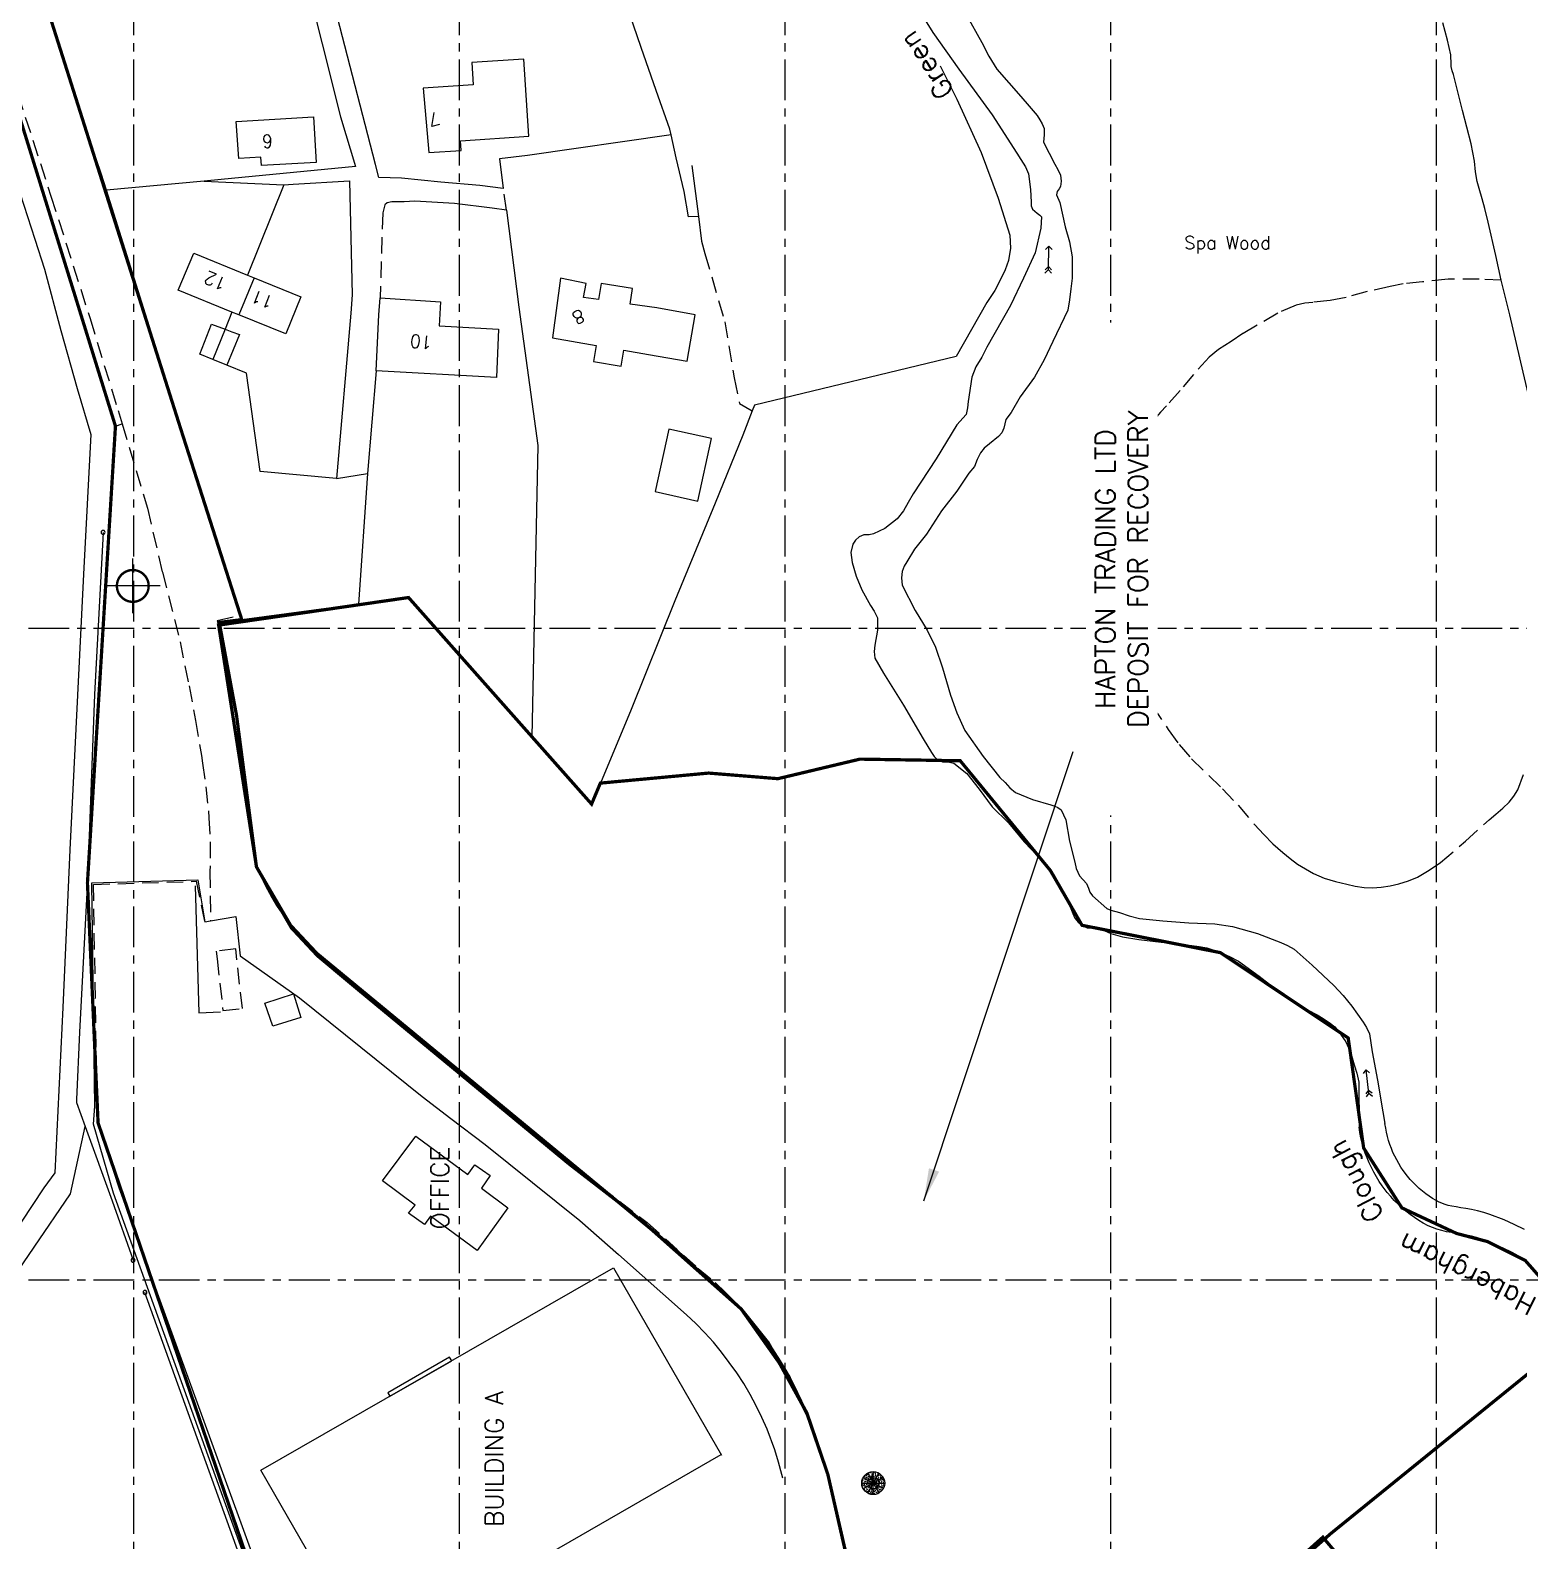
# Model space of a CAD drawing. Extents: x 380524 to 381571, y 430951 to 432014.
# Drawn here: x 380834.1 to 381062.7, y 431459.9 to 431691.8 of the extents above; entities that cross this region are included whole.
import ezdxf

# ---------------------------------------------------------------- set-up
doc = ezdxf.new("R2010")
doc.units = 0
doc.header["$LTSCALE"] = 5
doc.header["$MEASUREMENT"] = 0
doc.linetypes.add('CENTER', pattern=[2, 1.25, -0.25, 0.25, -0.25])
doc.linetypes.add('DASHED', pattern=[0.75, 0.5, -0.25])
doc.layers.get('0').update_dxf_attribs({"linetype": 'CONTINUOUS'})
for name, color, linetype in [('1 HAPTON TRADING PERMIT', 251, 'DASHED'), ('BH4', 3, 'CONTINUOUS'), ('DRGTEXT', 4, 'CONTINUOUS'), ('FPP-AB TS DRAINAGE', 160, 'CONTINUOUS'), ('G8010001', 8, 'CONTINUOUS'), ('G8010021', 8, 'DASHED'), ('G8010030', 8, 'CONTINUOUS'), ('G8010032', 8, 'DASHED'), ('G8010036', 3, 'DASHED'), ('G8010057', 8, 'CONTINUOUS'), ('G8010059', 4, 'CONTINUOUS'), ('G8010069', 4, 'CONTINUOUS'), ('G8010572', 8, 'CENTER'), ('G8011006', 8, 'CONTINUOUS'), ('G8011009', 8, 'CONTINUOUS'), ('G8011010', 4, 'CONTINUOUS'), ('permit boundary', 80, 'CONTINUOUS')]:
    doc.layers.add(name, color=color, linetype=linetype)
doc.styles.add('ROMANS', font='ROMANS.SHX')
doc.styles.get("Standard").update_dxf_attribs({"font": 'SIMPLEX.SHX'})
doc.dimstyles.get("Standard").update_dxf_attribs({"dimtxt": 0.18, "dimasz": 0.18, "dimexe": 0.18, "dimexo": 0.0625, "dimgap": 0.09, "dimtad": 0, "dimtih": 1, "dimtoh": 1, "dimdec": 4, "dimzin": 0, "dimdsep": 46, "dimtxsty": 'Standard', "dimcen": 0.09, "dimadec": 0, "dimazin": 0, "dimtfac": 1, "dimtdec": 4, "dimtofl": 0, "dimtmove": 0, "dimatfit": 3, "dimfxl": 1, "dimtolj": 1, "dimtzin": 0, "dimarcsym": 0})

# ---------------------------------------------------------------- blocks, each defined once
blk = doc.blocks.new('POINT')
blk.add_lwpolyline([(0.004128, 2.318056, 1), (0.004128, -2.301944, 1), (0.004128, 2.318056)], format="xyb")
blk = doc.blocks.new('FLARROW')
at = {"color": 8}
for p, q in [((-0.016003, 0.013495), (3.833997, 3.863495)), ((27.69632, 0.005086), (0.000452, 0.005086)), ((23.908844, -0.003322), (27.758844, 3.846678)), ((27.758844, -0.003322), (31.608844, 3.846678)), ((-0.016003, -0.003322), (3.833997, -3.853322)), ((23.908844, -0.003322), (27.758844, -3.853322)), ((27.758844, -0.058184), (31.608844, -3.908184))]:
    blk.add_line(p, q, dxfattribs=at)

msp = doc.modelspace()

# ---------------------------------------------------------------- hatches: boundary and pattern name
at = {"layer": 'FPP-AB TS DRAINAGE', "ltscale": 10}
h = msp.add_hatch(dxfattribs=at)
h.set_pattern_fill('AR-CONC', color=160, scale=0.102375)
h.set_pattern_definition([(50, (-8943.559, -10197.5068), (0.73429511194, -0.0642424982), [0.07678125, -0.84459375]), (355, (-8943.559, -10197.5068), (-0.1420466778, 0.7700566969), [0.061425, -0.675675]), (100.45144446, (-8943.4978, -10197.5121), (0.5922484318, 0.70581419075), [0.0652540216, -0.7177942372]), (46.1842, (-8943.559, -10197.302), (1.0925883123, -0.1694503637), [0.115171875, -1.266890625]), (96.6356355, (-8943.4679, -10197.3161), (0.9568601669, 0.9972539175), [0.0978810876, -1.0766919618]), (351.184164, (-8943.559, -10197.302), (0.9568601662, 0.997253917), [0.0921375, -1.013512501]), (21, (-8943.4566, -10197.3532), (0.6110835946, -0.4121810893), [0.07678125, -0.84459375]), (326, (-8943.4566, -10197.3532), (0.2490940711, 0.7423723586), [0.061425, -0.675675]), (71.45144474, (-8943.4057, -10197.38756), (0.8601776582, 0.3301912677), [0.0652540195, -0.7177942372]), (37.5, (-8943.55898, -10197.50677), (0.01244865188, 0.34080008286), [0, -0.667485, 0, -0.6859125, 0, -0.678234375]), (7.5, (-8943.55898, -10197.50677), (0.26931743896, 0.40377899004), [0, -0.3910725, 0, -0.65212875, 0, -0.258496875]), (327.5, (-8943.78727, -10197.50677), (0.54650071903, -0.02309054994), [0, -0.2559375, 0, -0.798525, 0, -1.05958125]), (317.5, (-8943.88965, -10197.50677), (0.59703684086, 0.10248247566), [0, -0.33271875, 0, -0.5303025, 0, -0.75245625])])
h.paths.add_polyline_path([(380961.78, 431468.79, 1), (380965.3, 431468.79, 1)])

# ---------------------------------------------------------------- linework, layer by layer
at = {"layer": 'BH4'}
for p, q in [((380849.86, 431602.28), (380849.86, 431610.68)), ((380854.06, 431606.48), (380845.66, 431606.48))]:
    msp.add_line(p, q, dxfattribs=at)
at = {"layer": 'BH4', "const_width": 0.367}
msp.add_lwpolyline([(380849.86, 431604.04, 1), (380849.86, 431608.92, 1)], format="xyb", close=True, dxfattribs=at)
at = {"layer": 'FPP-AB TS DRAINAGE', "color": 160}
for p, q in [((380962.02, 431469.68), (380965.11, 431467.98)), ((380965.07, 431469.68), (380962.03, 431467.92)), ((380964.41, 431470.33), (380962.68, 431467.26)), ((380962.71, 431470.34), (380964.39, 431467.25)), ((380963.55, 431467.04), (380963.55, 431470.56)), ((380961.79, 431468.8), (380965.31, 431468.8))]:
    msp.add_line(p, q, dxfattribs=at)
at = {"layer": 'FPP-AB TS DRAINAGE', "color": 160, "ltscale": 10}
msp.add_circle((380963.54, 431468.79), 1.76, dxfattribs=at)
at = {"layer": 'FPP-AB TS DRAINAGE', "ltscale": 10}
msp.add_circle((380963.58, 431468.8), 0.88, dxfattribs=at)
at = {"layer": 'G8010001', "color": 8}
for p, q in [((380869.54, 431470.79), (380923.67, 431501.83)), ((380923.67, 431501.83), (380940.24, 431473.07)), ((380886.11, 431442.02), (380869.54, 431470.79))]:
    msp.add_line(p, q, dxfattribs=at)
at = {"layer": 'G8010001'}
for points in [[(380895.3, 431672.98), (380900.29, 431673.31), (380900.19, 431674.81), (380910.67, 431675.5), (380909.89, 431687.32), (380901.9, 431686.79), (380902.13, 431683.4), (380894.44, 431682.89), (380895.3, 431672.98)], [(380878.02, 431671.48), (380869.62, 431670.98), (380869.52, 431672.28), (380866.12, 431672.08), (380865.72, 431677.78), (380877.62, 431678.48), (380878.02, 431671.48)], [(380865.06, 431648.51), (380856.84, 431651.85), (380859.24, 431657.55), (380867.46, 431654.19)], [(380868.51, 431653.76), (380875.64, 431650.85), (380873.34, 431645.15), (380866.15, 431648.07)], [(380868.51, 431653.76), (380866.15, 431648.07)], [(380867.46, 431654.19), (380868.51, 431653.76)], [(380915.52, 431653.71), (380914.32, 431644.55), (380921.02, 431643.38), (380920.6, 431640.92), (380924.83, 431640.19), (380925.26, 431642.65), (380929.05, 431642), (380934.96, 431640.97), (380936.19, 431648.06), (380930.34, 431649.16), (380926.23, 431649.74), (380926.6, 431652.11), (380921.76, 431652.87), (380921.38, 431650.44), (380919.05, 431650.77), (380919.46, 431652.88), (380915.52, 431653.71)], [(380887.82, 431650.68), (380897.12, 431650.08), (380896.92, 431646.38), (380906.02, 431645.88), (380905.72, 431638.48), (380887.22, 431639.48)], [(380887.22, 431639.48), (380887.66, 431648.11), (380887.82, 431650.68)], [(380866.15, 431648.07), (380865.06, 431648.51)], [(380930.08, 431620.95), (380936.62, 431619.51), (380938.72, 431629.09), (380932.18, 431630.52), (380930.08, 431620.95)]]:
    msp.add_lwpolyline(points, dxfattribs=at)
at = {"layer": 'G8010001', "flags": 128}
for points in [[(380893.34, 431522.04), (380901.28, 431516.16), (380902.36, 431517.63), (380904.74, 431515.98), (380903.38, 431514.06), (380907.46, 431511.02), (380902.71, 431504.5), (380895.56, 431509.76), (380894.64, 431508.5), (380892.2, 431510.21), (380893.22, 431511.47), (380888.18, 431515.2), (380893.34, 431522.04)], [(380889.28, 431482.1), (380898.82, 431487.58), (380898.47, 431488.13), (380889.01, 431482.65), (380889.33, 431482.12)], [(380886.11, 431442.02), (380940.18, 431473.17)]]:
    msp.add_lwpolyline(points, dxfattribs=at)
at = {"layer": 'G8010021'}
for points in [[(380766.15, 431898.08), (380766.2, 431897.8), (380768.1, 431888.1), (380770.9, 431878.2), (380779.6, 431850), (380784.4, 431834.8), (380794.7, 431801), (380804.5, 431768.7), (380815.3, 431735.4), (380820.6, 431718.9), (380827.1, 431698), (380832.2, 431682), (380837.3, 431666.3), (380843.3, 431647.5), (380847.6, 431633.4), (380848.21, 431631.37)], [(380848.21, 431631.37), (380852.1, 431618.4), (380854.4, 431608.6), (380857.11, 431597.9), (380858.5, 431591.17), (380859.51, 431585.83), (380860.4, 431580.47), (380860.57, 431579.28), (380861.07, 431575.64), (380861.47, 431571.99), (380861.56, 431570.87), (380861.72, 431567.2), (380861.73, 431563.52), (380861.71, 431562.67), (380861.79, 431555.07)], [(380862.84, 431601.18), (380863.24, 431599.75), (380865.75, 431586.95), (380868.81, 431563.7), (380869.88, 431561.18), (380870.52, 431559.91), (380871.2, 431558.66), (380871.94, 431557.43), (380872.72, 431556.24), (380873.55, 431555.08), (380874.66, 431553.68), (380875.6, 431552.6), (380876.58, 431551.56), (380877.6, 431550.56), (380878.66, 431549.6), (380879.75, 431548.69), (380903.03, 431529.6), (380915.74, 431518.91), (380928.85, 431508.77), (380936.68, 431501.74), (380939.27, 431499.56), (380940.93, 431497.99), (380942.49, 431496.39), (380943.98, 431494.74), (380945.41, 431493.02), (380946.77, 431491.25), (380948.06, 431489.42), (380949.27, 431487.55), (380950.41, 431485.62), (380951.46, 431483.66), (380952.44, 431481.64), (380953.36, 431479.55), (380954.67, 431476.04), (380956.47, 431470.5)]]:
    msp.add_lwpolyline(points, dxfattribs=at)
at = {"layer": 'G8010030'}
for points in [[(380932.5, 431675.7), (380932.3, 431676.6), (380930.2, 431682.5), (380927.9, 431689.1), (380925.6, 431695.8), (380924.24, 431699.8)], [(380876.83, 431698.02), (380878.94, 431689.65), (380881.74, 431678.45), (380884.04, 431670.85)], [(380887.12, 431671.15), (380881.64, 431692.35), (380880.4, 431697.11)], [(380845.81, 431667.23), (380845, 431669.8), (380841.5, 431680.1), (380838.4, 431690.2), (380836.59, 431695.8)], [(381059.96, 431653.4), (381059.15, 431657.2), (381057.95, 431662.3), (381057.45, 431664.4), (381057.05, 431665.9), (381056.55, 431667.45), (381056.25, 431668.55), (381056, 431670.05), (381055.85, 431671.65), (381055.35, 431674.35), (381054, 431679.45), (381052.65, 431684.95), (381052.45, 431685.55), (381052.3, 431686.2), (381052.3, 431686.5), (381052.25, 431688), (381051.7, 431690.25), (381051, 431692.9)], [(380825.22, 431689.28), (380834.8, 431659.7), (380836.3, 431655.1), (380838.8, 431645.7), (380841.3, 431636.8), (380843.4, 431629.7), (380842.3, 431608.3), (380840.2, 431566), (380839.1, 431541.8), (380837.9, 431516.4), (380836.2, 431514.1), (380825.7, 431498.3), (380814.4, 431481.2), (380809.5, 431473.6), (380800.6, 431468.6), (380784.7, 431459.7), (380770.5, 431451.8), (380765.6, 431449), (380746.05, 431444.76), (380717.57, 431438.54), (380685.32, 431431.25), (380665.92, 431426.55), (380649.93, 431422.39), (380636.07, 431418.65)], [(380973.8, 431686.3), (380976.4, 431681.2), (380980.1, 431673), (380982.7, 431666), (380984.5, 431660.3), (380984.6, 431658.3), (380984.3, 431656.4), (380983.8, 431655), (380983.2, 431653.7), (380982.2, 431651.8), (380981, 431650), (380976.3, 431641.7), (380945.3, 431634.2), (380944.98, 431633.37)], [(380932.5, 431675.7), (380910.44, 431672.55), (380906.14, 431672.05), (380906.74, 431667.45)], [(380936.71, 431663.2), (380935.2, 431663.1), (380934.5, 431667), (380933.3, 431672.2), (380932.5, 431675.7)], [(380884.04, 431670.85), (380863.44, 431668.85), (380860.84, 431668.62)], [(380906.74, 431667.45), (380903.14, 431667.95), (380897.14, 431668.45), (380891.14, 431669.05), (380887.64, 431669.15), (380887.12, 431671.15)], [(380935.7, 431671), (380936.71, 431663.2)], [(380860.84, 431668.62), (380845.81, 431667.23)], [(380860.84, 431668.62), (380873.04, 431668.05)], [(380873.04, 431668.05), (380874.47, 431668.14), (380883.14, 431668.65), (380883.54, 431651.15), (380883.34, 431648.35), (380881.14, 431622.95)], [(380857.37, 431630.12), (380852.7, 431645.4), (380845.81, 431667.23)], [(380873.04, 431668.05), (380867.46, 431654.19)], [(380907.24, 431664.15), (380905.04, 431664.45), (380899.24, 431665.15), (380893.14, 431665.55)], [(380907.24, 431664.15), (380909.14, 431649.25), (380912.04, 431628.05), (380911.15, 431583.3)], [(380936.71, 431663.2), (380937.2, 431659.4)], [(381067.1, 431623), (381066.4, 431625.95), (381064.9, 431632.55), (381063.35, 431639.3), (381061.3, 431648.1), (381060, 431653.2), (381059.96, 431653.4)], [(380865.06, 431648.51), (380864.02, 431645.88)], [(380862.17, 431641.23), (380860.14, 431642.05), (380861.94, 431646.65), (380864.02, 431645.88)], [(380864.02, 431645.88), (380862.17, 431641.23)], [(380864.02, 431645.88), (380865.08, 431645.48), (380866.24, 431645.05), (380864.29, 431640.38)], [(380864.29, 431640.38), (380862.17, 431641.23)], [(380881.14, 431622.95), (380869.44, 431624.05), (380867.34, 431639.15), (380864.29, 431640.38)], [(380887.22, 431639.48), (380885.88, 431623.73)], [(380944.98, 431633.37), (380943.5, 431629.6), (380939.3, 431619.2), (380933.1, 431604.2), (380926.4, 431587.5), (380921.65, 431576.22)], [(380881.14, 431622.95), (380885.88, 431623.73)], [(380885.88, 431623.73), (380884.53, 431603.68)], [(380884.53, 431603.68), (380866.6, 431601.3), (380866.41, 431602)], [(380911.15, 431583.3), (380904.4, 431590.9), (380892.2, 431604.7), (380884.53, 431603.68)], [(380921.65, 431576.22), (380920.3, 431573), (380911.15, 431583.3)], [(380879.17, 431411.52), (380877.01, 431427.76), (380875.72, 431433.08), (380872.99, 431440.88), (380846.92, 431513.28), (380843.84, 431523.87), (380844.04, 431526.62), (380843.58, 431560.91), (380859.86, 431561.38), (380860.9, 431554.91)], [(380859.46, 431560.45), (380860, 431540.99), (380863.34, 431541.11)], [(380860.9, 431554.91), (380861.79, 431555.07)], [(380861.79, 431555.07), (380865.69, 431555.77), (380866.37, 431549.7)], [(380866.37, 431549.7), (380875.46, 431543.28), (380894.28, 431528.15), (380898.68, 431524.77), (380903.94, 431520.74), (380918.48, 431509.09), (380924.44, 431503.86)], [(380870.12, 431542.43), (380874.53, 431543.88), (380875.67, 431540.26), (380871.34, 431538.93), (380870.12, 431542.43)], [(380884.01, 431414.59), (380883.63, 431415.52), (380847.75, 431514.1)], [(380949.64, 431469.57), (380949.51, 431470.13), (380949, 431472.03), (380948.42, 431473.91), (380947.24, 431477.08), (380946.45, 431478.88), (380945.59, 431480.65), (380944.66, 431482.38), (380943.66, 431484.08), (380942.59, 431485.73), (380940.26, 431488.9), (380939, 431490.41), (380937.68, 431491.87), (380936.3, 431493.28), (380934.87, 431494.63), (380924.44, 431503.86)]]:
    msp.add_lwpolyline(points, dxfattribs=at)
at = {"layer": 'G8010032'}
for points in [[(380769, 431879.3), (380771.6, 431870.7), (380775.7, 431857.7), (380779.5, 431845), (380784.5, 431829.6), (380796.2, 431791.7), (380801.3, 431775.5), (380806.7, 431757.7), (380816.8, 431726.5), (380821.3, 431712.5), (380826.5, 431696.4), (380834.8, 431670.6), (380840.4, 431653.1), (380844.4, 431640), (380847.2, 431631), (380848.21, 431631.37)], [(380907.24, 431664.15), (380906.74, 431667.45)], [(380893.14, 431665.55), (380891.54, 431665.45), (380889.64, 431665.45), (380888.94, 431665.25), (380888.54, 431664.95), (380888.24, 431663.75), (380887.82, 431650.68)], [(380862.84, 431601.18), (380866.41, 431602)], [(380847.75, 431514.1), (380844.44, 431524.43), (380843.83, 431560.66), (380859.58, 431561.15), (380860.9, 431554.91)], [(380862.82, 431549.23), (380863.7, 431541.32), (380866.68, 431541.65), (380865.66, 431550.78), (380862.68, 431550.45), (380862.82, 431549.23)], [(380956.47, 431470.5), (380957.16, 431467.45), (380960.79, 431451.33), (380961.19, 431450.02), (380961.69, 431448.7), (380962.39, 431447.37), (380963.29, 431446.13), (380964.28, 431445.08), (380965.58, 431444.11), (380970.46, 431441.64), (380995.32, 431428.37), (380996.29, 431427.85), (380996.48, 431427.74)]]:
    msp.add_lwpolyline(points, dxfattribs=at)
at = {"layer": 'G8010036'}
for points in [[(380937.2, 431659.4), (380937.7, 431657.5), (380940.74, 431647.01), (380942.2, 431638.4), (380943, 431634.5), (380944.98, 431633.37)], [(381059.96, 431653.4), (381056.55, 431653.55), (381051.8, 431653.55), (381047.9, 431653.15), (381044.9, 431652.85), (381042.9, 431652.45), (381039.4, 431651.65), (381036.15, 431650.75), (381033.7, 431650.3), (381031.05, 431650), (381029.8, 431649.85), (381028.5, 431649.55), (381025.65, 431648.35), (381022.5, 431646.5), (381020.3, 431645.2), (381018.5, 431644), (381016.55, 431642.75), (381015.1, 431641.6), (381012.7, 431638.95), (381010.65, 431636.45), (381008.55, 431634.1), (381007.65, 431633.15), (381006.8, 431632.15), (381005.55, 431630.3), (381004.7, 431628.55), (381003.9, 431626.3), (381003.1, 431623.75), (381002.55, 431622.1), (381002.1, 431620.45), (381001.65, 431616.25), (381001.6, 431611.65), (381001.65, 431609.2), (381001.85, 431606.1), (381002.2, 431600.9), (381002.35, 431598.95), (381002.5, 431597.75), (381003.35, 431594.45), (381003.9, 431592.75), (381004.6, 431591.1), (381006.4, 431588.05), (381008.85, 431584.45), (381010.5, 431582.15), (381012.4, 431579.95), (381015.05, 431577.4), (381017.15, 431575.35), (381019.55, 431572.85), (381022.1, 431569.85), (381023.5, 431568.35), (381024.9, 431566.9), (381026.45, 431565.55), (381027.55, 431564.65), (381028.7, 431563.8), (381029.9, 431563.05), (381031.15, 431562.35), (381032.8, 431561.65), (381034.5, 431561.1), (381036.25, 431560.7), (381037.55, 431560.4), (381038.9, 431560.2), (381040.2, 431560.15), (381041.55, 431560.25), (381042.9, 431560.45), (381044.25, 431560.75), (381045.7, 431561.2), (381047.1, 431561.8), (381048.9, 431562.85), (381050.65, 431564.05), (381054.5, 431567.3), (381058.1, 431570.6), (381059.15, 431571.45), (381060.2, 431572.35), (381061.2, 431573.3), (381061.9, 431574.2), (381062.5, 431575.2), (381063.5, 431577.9)]]:
    msp.add_lwpolyline(points, dxfattribs=at)
at = {"layer": 'G8010059'}
for points in [[(380968.8, 431697.7), (380972.7, 431691.4), (380976.7, 431685.8), (380981.8, 431678.8), (380985.6, 431672.9), (380986.2, 431671.9), (380986.9, 431670.8), (380987.4, 431669.7), (380987.7, 431667.3), (380987.8, 431665.4), (380987.8, 431664.8), (380988, 431664.3), (380988.7, 431663.7), (380989.1, 431663.4), (380989.4, 431663.1), (380989.3, 431661.4), (380988.4, 431657.6), (380986.6, 431653.7), (380984.6, 431649.5), (380981, 431643.1), (380980.2, 431641.6), (380979.3, 431640.1), (380978.7, 431638.5), (380978.1, 431634.8), (380978, 431633.8), (380977.8, 431632.8), (380976.4, 431631.2), (380973.2, 431626), (380969.7, 431620.6), (380968.9, 431619.3), (380968.2, 431618), (380967.2, 431616.8), (380965.3, 431615.3), (380963.6, 431614.5), (380962.9, 431614.3), (380962.1, 431614.3), (380961.4, 431614), (380960.8, 431613.5), (380960.4, 431612.9), (380960.1, 431611.6), (380960.3, 431610.1), (380960.9, 431608), (380961.8, 431605.9), (380963.1, 431603.5), (380963.7, 431602.6), (380964.2, 431601.6), (380964.2, 431599.7), (380963.8, 431597.4), (380963.7, 431596.4), (380963.8, 431595.4), (380965.1, 431593.1), (380968.2, 431588.2), (380971.2, 431583), (380972.5, 431580.9), (380972.9, 431580.3), (380973.3, 431579.9)], [(380977.8, 431694.2), (380980.2, 431689.9), (380981.3, 431687.8), (380982.5, 431685.8), (380986.2, 431681.6), (380987.5, 431680.1), (380988.7, 431678.7), (380989.1, 431678), (380989.5, 431677.4), (380989.8, 431676.7), (380989.8, 431675.7), (380989.7, 431674.6), (380991.4, 431671.2), (380991.9, 431670.4), (380992.3, 431669.5), (380992.4, 431668.6), (380992.3, 431667.8), (380992.1, 431667.4), (380991.8, 431667), (380991.7, 431666.5), (380992.2, 431665.3), (380993, 431661.6), (380993.7, 431659.3), (380994.1, 431657), (380994.1, 431653.7), (380993.9, 431652.1), (380993.7, 431650.4), (380993.4, 431648.8), (380991.1, 431644), (380989.8, 431641.2), (380988.3, 431638.5), (380986.1, 431635.5), (380984.7, 431633.1), (380983.9, 431632), (380983.6, 431630.7), (380983.3, 431630), (380982.8, 431629.4), (380981.4, 431628.3), (380980.6, 431627.6), (380980, 431626.9), (380979.5, 431625.9), (380979.1, 431624.8), (380978.2, 431623.8), (380976.4, 431621), (380974, 431618), (380971.7, 431614.4), (380969.9, 431612.1), (380968.7, 431610.2), (380968.3, 431609.5), (380968, 431608.7), (380967.9, 431607.7), (380968, 431606.6), (380970, 431602.7), (380971.8, 431599.7), (380973.1, 431597.1), (380974.2, 431593.9), (380975.4, 431589.7), (380976.4, 431587), (380977.6, 431584.3), (380980.4, 431580.3), (380983, 431577.1), (380983.8, 431576.3), (380984.5, 431575.5), (380985.4, 431574.8), (380988, 431573.7), (380990.8, 431572.9), (380991.4, 431572.7), (380991.9, 431572.5), (380992.4, 431572.1), (380993.1, 431570.6), (380993.7, 431567.3), (380994.5, 431564.1), (380994.7, 431563.1), (380995.2, 431562), (380996.3, 431560.8), (380996.6, 431560.1), (380996.8, 431559.5), (380997.2, 431558.9), (380999.4, 431557), (381000, 431556.7), (381001.35, 431556.35), (381002.85, 431555.85), (381004.45, 431555.45), (381008, 431555.1), (381012, 431554.8), (381016, 431554.6), (381018.7, 431554.2), (381022.55, 431553.15), (381026.1, 431551.75), (381027.15, 431551.3), (381028.15, 431550.75), (381030.95, 431548.3), (381034.25, 431545.15), (381035.7, 431543.6), (381037.05, 431542), (381038.75, 431539.55), (381039.3, 431538.7), (381039.75, 431537.75), (381040.15, 431535), (381040.95, 431530.65), (381041.8, 431525.75), (381042.1, 431524)], [(380845.3, 431614.7), (380844, 431589.8), (380842.9, 431561.3), (380841.7, 431538), (380841.22, 431527.69), (380841.2, 431527.2), (380842.54, 431523.52)], [(380973.3, 431579.9), (380973.4, 431579.8), (380974.2, 431579.5), (380975, 431579.5), (380975.9, 431579.3), (380977.9, 431577.7), (380979.8, 431575.3), (380981.8, 431572.6), (380984.3, 431570.1), (380986.7, 431567.2), (380989, 431564.8), (380990.2, 431563.5), (380991.3, 431562.1), (380992.7, 431559.6), (380993.9, 431557), (380994.2, 431556.2), (380994.5, 431555.5), (380995, 431554.9), (380995.6, 431554.4), (380996.4, 431554), (380998.1, 431554), (381000, 431553.15), (381001.8, 431552.65), (381004.3, 431552.2), (381008.6, 431551.7), (381012.45, 431551.3), (381013.6, 431551.15), (381014.75, 431550.95), (381016.85, 431550.2), (381018.25, 431549.6), (381019.6, 431548.9), (381022.8, 431546.6), (381026.45, 431543.8), (381028.75, 431542.2), (381031.7, 431540.65), (381032.6, 431540.1), (381033.55, 431539.5), (381034.4, 431538.8), (381035.3, 431537.7), (381036.1, 431536.5), (381036.85, 431534.8), (381037.4, 431533), (381037.8, 431531.7), (381038.1, 431530.35), (381038.15, 431523.4)], [(380786.6, 431456.3), (380794.5, 431460.4), (380799.1, 431463.1), (380803.5, 431466.1), (380808.3, 431469.9), (380810.5, 431471.5), (380812.6, 431473.3), (380816.5, 431479.1), (380822.2, 431486.7), (380828.3, 431495.7), (380834.7, 431505), (380840.3, 431513.2), (380842.54, 431523.52)], [(380842.54, 431523.52), (380846.7, 431512.1), (380849.9, 431503)], [(381063, 431503.41), (381061.66, 431504.18), (381060.28, 431504.86), (381058.86, 431505.48), (381056.87, 431506.25), (381056.14, 431506.5), (381055.39, 431506.69), (381054.63, 431506.85), (381053.87, 431506.98), (381053.1, 431507.11), (381052.34, 431507.23), (381051.58, 431507.37), (381050.83, 431507.54), (381050.1, 431507.74), (381048.72, 431508.3), (381048, 431508.68), (381047.3, 431509.09), (381046.63, 431509.54), (381045.97, 431510.01), (381045.33, 431510.51), (381044.71, 431511.03), (381044.12, 431511.58), (381043.54, 431512.16), (381043, 431512.76), (381042.47, 431513.38), (381041.68, 431514.42), (381041.22, 431515.09), (381040.79, 431515.78), (381040.39, 431516.49), (381040.02, 431517.21), (381039.68, 431517.94), (381039.37, 431518.69), (381039.08, 431519.45), (381038.84, 431520.22), (381038.62, 431521), (381038.43, 431521.79), (381038.27, 431522.59), (381038.15, 431523.4)], [(381063.55, 431507.71), (381061.97, 431508.49), (381060.39, 431509.18), (381058.22, 431510.02), (381057.27, 431510.34), (381056.3, 431510.59), (381055.39, 431510.78), (381054.54, 431510.93), (381053.75, 431511.06), (381053.03, 431511.17), (381052.38, 431511.3), (381051.8, 431511.42), (381051.38, 431511.54), (381050.41, 431511.93), (381049.97, 431512.16), (381049.42, 431512.49), (381048.89, 431512.84), (381048.37, 431513.21), (381047.86, 431513.6), (381047.37, 431514.02), (381046.9, 431514.46), (381046.44, 431514.92), (381046, 431515.4), (381045.59, 431515.88), (381044.92, 431516.76), (381044.57, 431517.28), (381044.23, 431517.83), (381043.91, 431518.39), (381043.61, 431518.97), (381043.34, 431519.55), (381043.09, 431520.15), (381042.86, 431520.76), (381042.66, 431521.38), (381042.49, 431522.01), (381042.34, 431522.64), (381042.22, 431523.27), (381042.1, 431524)], [(380878.71, 431409.47), (380878.7, 431409.8), (380878.55, 431411.44), (380876.39, 431427.64), (380875.12, 431432.9), (380872.4, 431440.67), (380851.73, 431498.05)]]:
    msp.add_lwpolyline(points, dxfattribs=at)
at = {"layer": 'G8010572', "flags": 128}
for points in [[(380850, 430951.02), (380850, 431973.67)], [(380900, 430951.02), (380900, 431973.67)], [(380950, 430951.02), (380950, 431973.67)], [(381000, 430951.02), (381000, 431973.67)], [(381050, 430951.02), (381050, 431973.67)], [(380523.84, 431600), (381478.62, 431600)], [(380523.84, 431500), (381478.62, 431500)]]:
    msp.add_lwpolyline(points, dxfattribs=at)
at = {"layer": 'permit boundary', "const_width": 0.5, "flags": 128}
for points in [[(380875.82, 431432.73), (380844.53, 431524.08), (380842.9, 431560.91), (380847.2, 431631), (380804.5, 431768.7)], [(380826.01, 431728.93), (380857.37, 431630.12), (380866.6, 431601.3), (380863.14, 431600.88), (380865.79, 431586.61), (380868.85, 431563.36), (380874.2, 431554.03), (380878.22, 431549.73), (380883.94, 431544.95), (380916.85, 431517.77), (380925.97, 431510.72), (380933.07, 431504.68), (380943.27, 431495.51), (380950.51, 431485.27), (380953.46, 431479.2), (380956.57, 431470.15), (380961.23, 431449.68)], [(380996.4, 431428.3), (381032.58, 431460.49), (381059.11, 431428.98)]]:
    msp.add_lwpolyline(points, dxfattribs=at)

# ---------------------------------------------------------------- block references
at = {"layer": 'G8010057', "xscale": 0.13, "yscale": 0.13}
for p, rotation in [((380845.3, 431614.7), 353.9), ((380849.9, 431503), 19.3), ((380851.73, 431498.05), 19.8)]:
    msp.add_blockref('POINT', p, dxfattribs=dict(at, rotation=rotation))
for p in [(380845.3, 431614.7), (380849.9, 431503), (380851.73, 431498.05)]:
    msp.add_blockref('POINT', p, dxfattribs=at)
at = {"layer": 'G8010069', "xscale": 0.13, "yscale": 0.13}
for p, rotation in [((380990.5, 431658.6), 268.8999999999999), ((381039.2, 431532.2), 277.3)]:
    msp.add_blockref('FLARROW', p, dxfattribs=dict(at, rotation=rotation))

# ---------------------------------------------------------------- texts
at = {"layer": 'DRGTEXT', "char_height": 2.8, "attachment_point": 1, "rotation": 90, "style": 'ROMANS'}
for s, insert, width in [('\\pxqc;OFFICE', (380895.6, 431506.63), 14.8871), ('\\pxqc;BUILDING A', (380903.95, 431459.76), 25.4586)]:
    msp.add_mtext(s, dxfattribs=dict(at, insert=insert, width=width))
at = {"layer": 'G8011006'}
for s, rotation, p in [('7', 194.4, (380896.71, 431679.28)), ('6', 184.1, (380871.33, 431675.79)), ('12', 157.4, (380864.52, 431653.55)), ('11', 158.1, (380871.74, 431650.75)), ('8', 205, (380918.65, 431649.05)), ('10', 174.6, (380895.92, 431644.78))]:
    msp.add_text(s, height=2, rotation=rotation, dxfattribs=at).set_placement(p)
at = {"layer": 'G8011009'}
msp.add_text('Spa Wood', height=2, dxfattribs=at).set_placement((381011.3, 431658.15))
at = {"layer": 'G8011009', "color": 4}
for s, rotation, p in [('Clough', 117, (381042.01, 431509.81)), ('Habergham', 153.4653, (381065.64, 431497.09))]:
    msp.add_text(s, height=3, rotation=rotation, dxfattribs=at).set_placement(p)
at = {"layer": 'G8011010'}
msp.add_text('Green', height=3, rotation=123.1302, dxfattribs=at).set_placement((380976.06, 431682.4))

# ---------------------------------------------------------------- leaders
at = {"layer": 'DRGTEXT'}
msp.add_leader([(380971.3, 431512.11), (380994.25, 431581.05)], dimstyle='Standard', override={"dimasz": 5}, dxfattribs=at)

# ---------------------------------------------------------------- next in the draw order: texts
at = {"layer": 'DRGTEXT', "insert": (380997.69, 431572.79), "char_height": 3, "width": 72.5823, "attachment_point": 1, "rotation": 90, "style": 'ROMANS', "bg_fill": 3, "box_fill_scale": 1.5, "bg_fill_color": 256, "bg_fill_transparency": 0}
msp.add_mtext('\\pxqc;HAPTON TRADING LTD\\PDEPOSIT FOR RECOVERY', dxfattribs=at)

# ---------------------------------------------------------------- next in the draw order: linework, layer by layer
at = {"layer": '1 HAPTON TRADING PERMIT', "linetype": 'DASHED', "const_width": 0.5, "flags": 128}
msp.add_lwpolyline([(380863.04, 431600.47), (380892.2, 431604.7), (380920.3, 431573), (380921.65, 431576.22), (380938.27, 431577.76), (380948.9, 431576.9), (380961.5, 431579.9), (380976.9, 431579.65), (380990.75, 431562.8), (380995.6, 431554.4), (381016.85, 431550.2), (381036.47, 431537.1), (381038.84, 431520.22), (381044.71, 431511.03), (381053.1, 431507.11), (381057.86, 431505.86), (381063.64, 431502.97), (381072.76, 431492.62), (381033.72, 431460.99), (380996.4, 431428.3), (380966.87, 431443.15), (380964.93, 431444.59), (380962.84, 431446.75), (380961.19, 431450.02), (380956.57, 431470.15), (380953.36, 431479.55), (380947.41, 431490.34), (380943.27, 431495.51), (380929.52, 431507.7), (380891.39, 431539.15), (380878.12, 431550.09), (380874.1, 431554.38), (380868.85, 431563.36), (380863.04, 431600.47)], dxfattribs=at)

doc.saveas('drawing.dxf')
